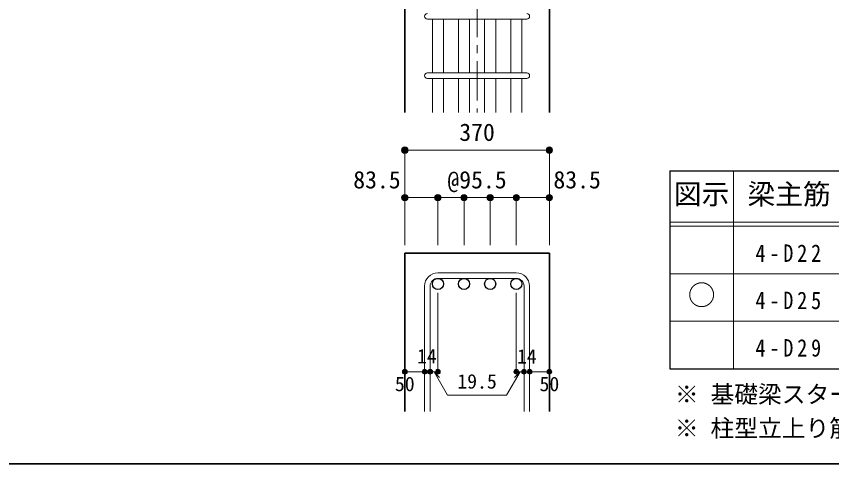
# Model space of a CAD drawing. Units: millimetres at full size, sheet at 1:20; details may follow other scales. Extents: x -3982 to 3969, y -2803 to 2801.
# Drawn here: x -685 to 1373, y 2 to 1132 of the extents above; entities that cross this region are included whole.
import ezdxf
from ezdxf.enums import TextEntityAlignment as Align

# ---------------------------------------------------------------- set-up
doc = ezdxf.new("R2010")
doc.units = ezdxf.units.MM
doc.header["$LTSCALE"] = 20
doc.header["$PDMODE"] = 32
doc.header["$PDSIZE"] = 12
doc.linetypes.add('CHAIN1', pattern=[8, 5, -1, 1, -1])
for name, color, linetype, lineweight in [('6-1_躯体線', 2, 'Continuous', 35), ('6-5_梁主筋', 7, 'Continuous', 18), ('6-6_S.T.P.', 7, 'Continuous', 18), ('6-7_文字', 7, 'Continuous', 18), ('6-D_寸法', 4, 'Continuous', 9), ('6-E_枠', 7, 'Continuous', 18), ('F-0_枠', 6, 'Continuous', 40)]:
    doc.layers.add(name, color=color, linetype=linetype, lineweight=lineweight)
doc.styles.add('ＭＳ ゴシック', font='')
doc.styles.get('ＭＳ ゴシック').set_extended_font_data('MS Gothic')

msp = doc.modelspace()

# ---------------------------------------------------------------- linework, layer by layer
at = {"layer": '6-1_躯体線'}
for p, q in [((660.79, 889.12), (660.79, 1289.12)), ((295.79, 534.12), (295.79, 134.12)), ((295.79, 534.12), (660.79, 534.12)), ((660.79, 534.12), (660.79, 134.12))]:
    msp.add_line(p, q, dxfattribs=at)
msp.add_lwpolyline([(295.79, 889.12), (295.79, 1289.12), (53.29, 1289.12)], dxfattribs=at)
at = {"layer": '6-5_梁主筋'}
for p, q in [((365.29, 1125.12), (365.29, 989.12)), ((393.29, 1125.12), (393.29, 989.12)), ((431.29, 1125.12), (431.29, 989.12)), ((459.29, 1125.12), (459.29, 989.12)), ((497.29, 1125.12), (497.29, 989.12)), ((525.29, 1125.12), (525.29, 989.12)), ((563.29, 1125.12), (563.29, 989.12)), ((591.29, 1125.12), (591.29, 989.12)), ((365.29, 975.12), (365.29, 889.12)), ((393.29, 975.12), (393.29, 889.12)), ((431.29, 975.12), (431.29, 889.12)), ((459.29, 975.12), (459.29, 889.12)), ((497.29, 975.12), (497.29, 889.12)), ((525.29, 975.12), (525.29, 889.12)), ((563.29, 975.12), (563.29, 889.12)), ((591.29, 975.12), (591.29, 889.12))]:
    msp.add_line(p, q, dxfattribs=at)
at = {"layer": '6-5_梁主筋', "color": 3, "lineweight": 25}
for centre in [(379.29, 456.12), (445.29, 456.12), (511.29, 456.12), (577.29, 456.12)]:
    msp.add_circle(centre, 14, dxfattribs=at)
at = {"layer": '6-6_S.T.P.'}
for p, q in [((352.79, 1125.12), (603.79, 1125.12)), ((352.79, 989.12), (603.79, 989.12)), ((352.79, 975.12), (603.79, 975.12)), ((577.29, 484.12), (379.29, 484.12)), ((577.29, 470.12), (379.29, 470.12)), ((345.79, 450.62), (345.79, 134.12)), ((359.79, 450.62), (359.79, 134.12)), ((596.79, 450.62), (596.79, 134.12)), ((610.79, 450.62), (610.79, 134.12))]:
    msp.add_line(p, q, dxfattribs=at)
for centre, radius, start, end in [((352.79, 1132.12), 7, 90, 270), ((603.79, 1132.12), 7, 270, 90), ((352.79, 982.12), 7, 90, 270), ((603.79, 982.12), 7, 270, 90), ((379.29, 450.62), 33.5, 90, 180), ((577.29, 450.62), 33.5, 0, 90), ((379.29, 450.62), 19.5, 90, 180), ((577.29, 450.62), 19.5, 0, 90)]:
    msp.add_arc(centre, radius, start, end, dxfattribs=at)
at = {"layer": '6-D_寸法', "linetype": 'CHAIN1'}
msp.add_line((478.29, 2139.12), (478.29, 889.12), dxfattribs=at)
at = {"layer": '6-D_寸法'}
for p, q in [((295.79, 794.12), (295.79, 674.12)), ((295.79, 794.12), (660.79, 794.12)), ((660.79, 794.12), (660.79, 674.12)), ((295.79, 674.12), (379.29, 674.12)), ((295.79, 674.12), (295.79, 554.12)), ((379.29, 674.12), (379.29, 554.12)), ((379.29, 674.12), (445.29, 674.12)), ((445.29, 674.12), (445.29, 554.12)), ((445.29, 674.12), (511.29, 674.12)), ((511.29, 674.12), (511.29, 554.12)), ((511.29, 674.12), (577.29, 674.12)), ((577.29, 674.12), (577.29, 554.12)), ((577.29, 674.12), (660.79, 674.12)), ((660.79, 674.12), (660.79, 554.12)), ((379.29, 234.12), (379.29, 433.45)), ((577.29, 234.12), (577.29, 433.45)), ((295.79, 234.12), (345.79, 234.12)), ((345.79, 234.12), (379.29, 234.12)), ((369.54, 234.12), (383.68, 219.98)), ((369.54, 234.12), (403.76, 174.85)), ((587.04, 234.12), (552.82, 174.85)), ((587.04, 234.12), (572.9, 219.98)), ((577.29, 234.12), (660.79, 234.12)), ((596.79, 234.12), (610.79, 234.12)), ((403.76, 174.85), (552.82, 174.85))]:
    msp.add_line(p, q, dxfattribs=at)
for centre, radius in [((295.79, 794.12), 8), ((295.79, 794.12), 7.2), ((295.79, 794.12), 6.4), ((295.79, 794.12), 5.6), ((295.79, 794.12), 4.8), ((295.79, 794.12), 4), ((295.79, 794.12), 3.2), ((295.79, 794.12), 2.4), ((295.79, 794.12), 1.6), ((295.79, 794.12), 0.8), ((660.79, 794.12), 8), ((660.79, 794.12), 7.2), ((660.79, 794.12), 6.4), ((660.79, 794.12), 5.6), ((660.79, 794.12), 4.8), ((660.79, 794.12), 4), ((660.79, 794.12), 3.2), ((660.79, 794.12), 2.4), ((660.79, 794.12), 1.6), ((660.79, 794.12), 0.8), ((295.79, 674.12), 8), ((295.79, 674.12), 7.2), ((295.79, 674.12), 6.4), ((295.79, 674.12), 5.6), ((379.29, 674.12), 8), ((379.29, 674.12), 7.2), ((379.29, 674.12), 6.4), ((379.29, 674.12), 5.6), ((445.29, 674.12), 8), ((445.29, 674.12), 7.2), ((445.29, 674.12), 6.4), ((445.29, 674.12), 5.6), ((511.29, 674.12), 8), ((511.29, 674.12), 7.2), ((511.29, 674.12), 6.4), ((511.29, 674.12), 5.6), ((577.29, 674.12), 8), ((577.29, 674.12), 7.2), ((577.29, 674.12), 6.4), ((577.29, 674.12), 5.6), ((660.79, 674.12), 8), ((660.79, 674.12), 7.2), ((660.79, 674.12), 6.4), ((660.79, 674.12), 5.6), ((295.79, 674.12), 4.8), ((295.79, 674.12), 4), ((295.79, 674.12), 3.2), ((295.79, 674.12), 2.4), ((295.79, 674.12), 1.6), ((295.79, 674.12), 0.8), ((379.29, 674.12), 4.8), ((379.29, 674.12), 4), ((379.29, 674.12), 3.2), ((379.29, 674.12), 2.4), ((379.29, 674.12), 1.6), ((379.29, 674.12), 0.8), ((445.29, 674.12), 4.8), ((445.29, 674.12), 4), ((445.29, 674.12), 3.2), ((445.29, 674.12), 2.4), ((445.29, 674.12), 1.6), ((445.29, 674.12), 0.8), ((511.29, 674.12), 4.8), ((511.29, 674.12), 4), ((511.29, 674.12), 3.2), ((511.29, 674.12), 2.4), ((511.29, 674.12), 1.6), ((511.29, 674.12), 0.8), ((577.29, 674.12), 4.8), ((577.29, 674.12), 4), ((577.29, 674.12), 3.2), ((577.29, 674.12), 2.4), ((577.29, 674.12), 1.6), ((577.29, 674.12), 0.8), ((660.79, 674.12), 4.8), ((660.79, 674.12), 4), ((660.79, 674.12), 3.2), ((660.79, 674.12), 2.4), ((660.79, 674.12), 1.6), ((660.79, 674.12), 0.8), ((295.79, 234.12), 4), ((295.79, 234.12), 3.6), ((295.79, 234.12), 3.2), ((295.79, 234.12), 2.8), ((295.79, 234.12), 2.4), ((295.79, 234.12), 2), ((295.79, 234.12), 1.6), ((295.79, 234.12), 1.2), ((295.79, 234.12), 0.8), ((295.79, 234.12), 0.4), ((345.79, 234.12), 4), ((345.79, 234.12), 3.6), ((345.79, 234.12), 3.2), ((345.79, 234.12), 2.8), ((345.79, 234.12), 2.4), ((345.79, 234.12), 2), ((345.79, 234.12), 1.6), ((345.79, 234.12), 1.2), ((345.79, 234.12), 0.8), ((345.79, 234.12), 0.4), ((359.79, 234.12), 4), ((359.79, 234.12), 3.6), ((359.79, 234.12), 3.2), ((359.79, 234.12), 2.8), ((359.79, 234.12), 2.4), ((359.79, 234.12), 2), ((359.79, 234.12), 1.6), ((359.79, 234.12), 1.2), ((359.79, 234.12), 0.8), ((359.79, 234.12), 0.4), ((379.29, 234.12), 4), ((379.29, 234.12), 3.6), ((379.29, 234.12), 3.2), ((379.29, 234.12), 2.8), ((379.29, 234.12), 2.4), ((379.29, 234.12), 2), ((379.29, 234.12), 1.6), ((379.29, 234.12), 1.2), ((379.29, 234.12), 0.8), ((379.29, 234.12), 0.4), ((577.29, 234.12), 4), ((577.29, 234.12), 3.6), ((577.29, 234.12), 3.2), ((577.29, 234.12), 2.8), ((577.29, 234.12), 2.4), ((577.29, 234.12), 2), ((577.29, 234.12), 1.6), ((577.29, 234.12), 1.2), ((577.29, 234.12), 0.8), ((577.29, 234.12), 0.4), ((596.79, 234.12), 4), ((596.79, 234.12), 3.6), ((596.79, 234.12), 3.2), ((596.79, 234.12), 2.8), ((596.79, 234.12), 2.4), ((596.79, 234.12), 2), ((596.79, 234.12), 1.6), ((596.79, 234.12), 1.2), ((596.79, 234.12), 0.8), ((596.79, 234.12), 0.4), ((610.79, 234.12), 4), ((610.79, 234.12), 3.6), ((610.79, 234.12), 3.2), ((610.79, 234.12), 2.8), ((610.79, 234.12), 2.4), ((610.79, 234.12), 2), ((610.79, 234.12), 1.6), ((610.79, 234.12), 1.2), ((610.79, 234.12), 0.8), ((610.79, 234.12), 0.4), ((660.79, 234.12), 4), ((660.79, 234.12), 3.6), ((660.79, 234.12), 3.2), ((660.79, 234.12), 2.8), ((660.79, 234.12), 2.4), ((660.79, 234.12), 2), ((660.79, 234.12), 1.6), ((660.79, 234.12), 1.2), ((660.79, 234.12), 0.8), ((660.79, 234.12), 0.4)]:
    msp.add_circle(centre, radius, dxfattribs=at)
at = {"layer": '6-D_寸法', "color": 7}
for p in [(295.79, 794.12), (660.79, 794.12), (295.79, 674.12), (379.29, 674.12), (445.29, 674.12), (511.29, 674.12), (577.29, 674.12), (660.79, 674.12), (295.79, 234.12), (345.79, 234.12), (359.79, 234.12), (379.29, 234.12), (577.29, 234.12), (596.79, 234.12), (610.79, 234.12), (660.79, 234.12)]:
    msp.add_point(p, dxfattribs=at)
at = {"layer": '6-E_枠', "color": 3, "lineweight": 25}
for p, q in [((965.14, 741.85), (965.14, 241.85)), ((965.14, 741.85), (2406.83, 741.85)), ((965.14, 241.85), (2406.83, 241.85))]:
    msp.add_line(p, q, dxfattribs=at)
at = {"layer": '6-E_枠'}
for p, q in [((1125.14, 741.85), (1125.14, 241.85)), ((965.14, 611.85), (2406.83, 611.85)), ((965.14, 601.85), (2406.83, 601.85)), ((965.14, 481.85), (2406.83, 481.85)), ((965.14, 361.85), (2406.83, 361.85))]:
    msp.add_line(p, q, dxfattribs=at)
at = {"layer": 'F-0_枠', "color": 2, "lineweight": 35}
msp.add_line((2482.4, 1.97), (-3981.92, 1.97), dxfattribs=at)

# ---------------------------------------------------------------- texts
at = {"layer": '6-7_文字', "color": 2, "style": 'ＭＳ ゴシック'}
for s, p in [('図示', (975.14, 641.85)), ('梁主筋', (1160.98, 641.85)), ('○', (1010.14, 386.85))]:
    msp.add_text(s, height=51.32, dxfattribs=at).set_placement(p, align=Align.BOTTOM_LEFT)
at = {"layer": '6-7_文字', "style": 'ＭＳ ゴシック'}
for s, p in [('※ 基礎梁スターラップ     D13 @150', (977.51, 142.13)), ('※ 柱型立上り筋●は引張側領域時', (977.51, 56.45))]:
    msp.add_text(s, height=43.99, dxfattribs=at).set_placement(p, align=Align.BOTTOM_LEFT)
at = {"layer": '6-7_文字', "char_height": 43.99, "attachment_point": 7, "style": 'ＭＳ ゴシック'}
for s, insert in [('\\T1.38;\\W0.85;4-D22', (1180.98, 511.85)), ('\\T1.38;\\W0.85;4-D25', (1180.98, 391.85)), ('\\T1.38;\\W0.85;4-D29', (1180.98, 271.85))]:
    msp.add_mtext(s, dxfattribs=dict(at, insert=insert))
at = {"layer": '6-D_寸法', "style": 'ＭＳ ゴシック'}
for s, height, p in [('370', 43.99, (433.29, 804.12)), ('83.5', 43.99, (165.61, 684.12)), ('@95.5', 43.99, (403.29, 684.12)), ('83.5', 43.99, (670.97, 684.12)), ('14', 36.66, (326.55, 244.19)), ('14', 36.66, (578.88, 243.68)), ('19.5', 36.66, (428.29, 180.65)), ('50', 36.66, (270.79, 174.12)), ('50', 36.66, (635.79, 174.12))]:
    msp.add_text(s, height=height, dxfattribs=at).set_placement(p, align=Align.BOTTOM_LEFT)

doc.saveas('drawing.dxf')
